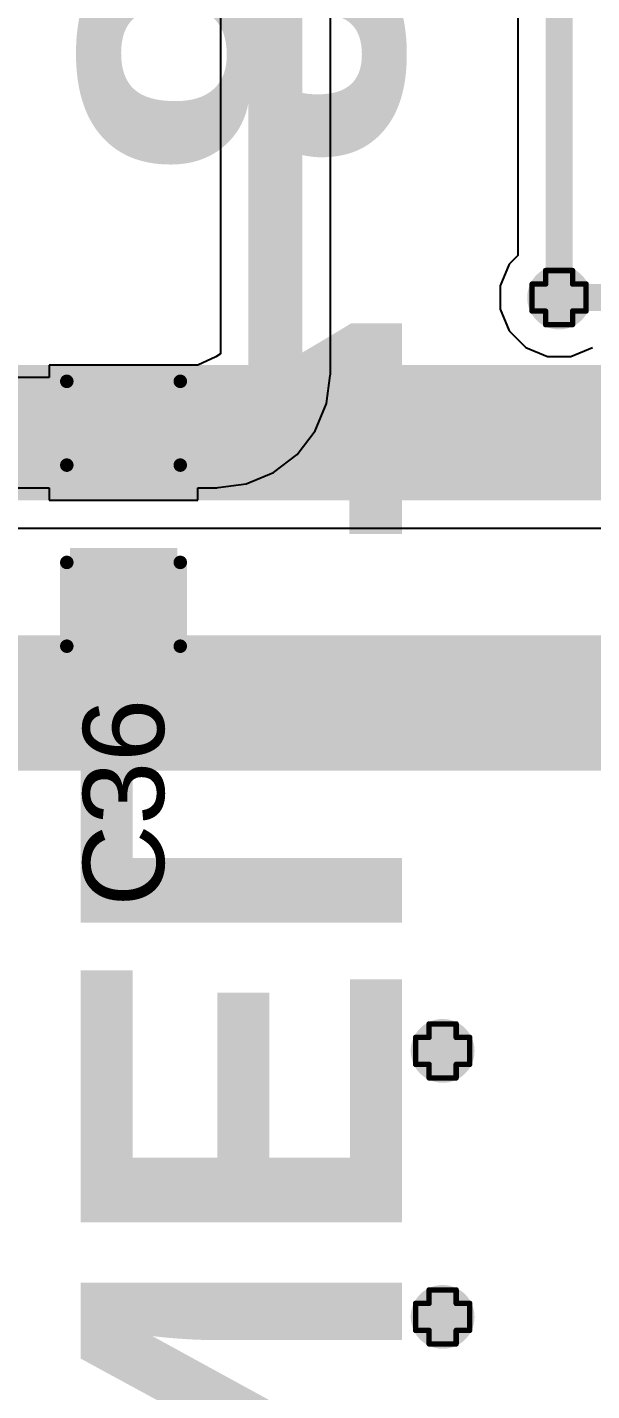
# Model space of a CAD drawing. Header units: inches. Extents: x -0.1 to 10.2, y 0 to 6.5.
# Drawn here: x 3.508 to 3.717, y 1.961 to 2.465 of the extents above; entities that cross this region are included whole.
import ezdxf

# ---------------------------------------------------------------- set-up
doc = ezdxf.new("R2010")
doc.units = ezdxf.units.IN
doc.header["$MEASUREMENT"] = 0
for name, color, linetype in [('Bottom Layer', 5, 'Continuous'), ('Bottom Overlay', 54, 'Continuous'), ('Drill Drawing', 1, 'Continuous'), ('Top Layer', 1, 'Continuous'), ('Top Overlay', 2, 'Continuous'), ('Top Paste', 8, 'Continuous'), ('Top Solder', 216, 'Continuous'), ('Via Holes', 16, 'Continuous')]:
    doc.layers.add(name, color=color, linetype=linetype)
doc.styles.add('Arial', font='', dxfattribs={"height": 0.2})
doc.styles.add('Arial_Bold', font='', dxfattribs={"height": 0.2})
doc.styles.get('Arial').set_extended_font_data('Arial')
doc.styles.get('Arial_Bold').set_extended_font_data('Arial', bold=True)

# ---------------------------------------------------------------- blocks, each defined once
blk = doc.blocks.new('C___0603_64')
at = {"layer": 'Top Layer'}
for points in [[(-0.015, 0.0175), (-0.015, -0.0175), (-0.045, -0.0175), (-0.045, 0.0175)], [(0.045, 0.0175), (0.045, -0.0175), (0.015, -0.0175), (0.015, 0.0175)]]:
    blk.add_hatch(color=1, dxfattribs=at).paths.add_polyline_path(points)
at = {"layer": 'Top Paste'}
for points in [[(-0.015, 0.0175), (-0.015, -0.0175), (-0.045, -0.0175), (-0.045, 0.0175)], [(0.045, 0.0175), (0.045, -0.0175), (0.015, -0.0175), (0.015, 0.0175)]]:
    blk.add_hatch(color=8, dxfattribs=at).paths.add_polyline_path(points)
at = {"layer": 'Top Solder'}
for points in [[(-0.01264, 0.01986), (-0.01264, -0.01986), (-0.04736, -0.01986), (-0.04736, 0.01986)], [(0.04736, 0.01986), (0.04736, -0.01986), (0.01264, -0.01986), (0.01264, 0.01986)]]:
    blk.add_hatch(color=216, dxfattribs=at).paths.add_polyline_path(points)
at = {"layer": 'Top Overlay'}
for points in [[(-0.049, 0.021, 0.005, 0.005, 0), (-0.049, -0.021, 0.005, 0.005, 0)], [(-0.049, 0.021, 0.005, 0.005, 0), (-0.018, 0.021, 0.005, 0.005, 0)], [(0.018, 0.021, 0.005, 0.005, 0), (0.049, 0.021, 0.005, 0.005, 0)], [(0.049, 0.021, 0.005, 0.005, 0), (0.049, -0.021, 0.005, 0.005, 0)], [(-0.049, -0.021, 0.005, 0.005, 0), (-0.018, -0.021, 0.005, 0.005, 0)], [(0.018, -0.021, 0.005, 0.005, 0), (0.049, -0.021, 0.005, 0.005, 0)]]:
    blk.add_lwpolyline(points, format="xyseb", dxfattribs=at)
for points in [[(-0.05025, 0.021, 0.0025, 0.0025, 1), (-0.04775, 0.021, 0.0025, 0.0025, 1)], [(-0.05025, 0.021, 0.0025, 0.0025, 1), (-0.04775, 0.021, 0.0025, 0.0025, 1)], [(-0.01925, 0.021, 0.0025, 0.0025, 1), (-0.01675, 0.021, 0.0025, 0.0025, 1)], [(0.01675, 0.021, 0.0025, 0.0025, 1), (0.01925, 0.021, 0.0025, 0.0025, 1)], [(0.04775, 0.021, 0.0025, 0.0025, 1), (0.05025, 0.021, 0.0025, 0.0025, 1)], [(0.04775, 0.021, 0.0025, 0.0025, 1), (0.05025, 0.021, 0.0025, 0.0025, 1)], [(-0.05025, -0.021, 0.0025, 0.0025, 1), (-0.04775, -0.021, 0.0025, 0.0025, 1)], [(-0.05025, -0.021, 0.0025, 0.0025, 1), (-0.04775, -0.021, 0.0025, 0.0025, 1)], [(-0.01925, -0.021, 0.0025, 0.0025, 1), (-0.01675, -0.021, 0.0025, 0.0025, 1)], [(0.01675, -0.021, 0.0025, 0.0025, 1), (0.01925, -0.021, 0.0025, 0.0025, 1)], [(0.04775, -0.021, 0.0025, 0.0025, 1), (0.05025, -0.021, 0.0025, 0.0025, 1)], [(0.04775, -0.021, 0.0025, 0.0025, 1), (0.05025, -0.021, 0.0025, 0.0025, 1)]]:
    blk.add_lwpolyline(points, format="xyseb", close=True, dxfattribs=at)

msp = doc.modelspace()

# ---------------------------------------------------------------- hatches: boundary and pattern name
at = {"layer": 'Bottom Layer'}
h = msp.add_hatch(color=5, dxfattribs=at)
edge = h.paths.add_edge_path()
edge.add_arc((3.70453, 2.36535), 0.01181, 0, 360)
h = msp.add_hatch(color=5, dxfattribs=at)
edge = h.paths.add_edge_path()
edge.add_arc((3.66142, 2.08661), 0.01181, 0, 360)
h = msp.add_hatch(color=5, dxfattribs=at)
edge = h.paths.add_edge_path()
edge.add_arc((3.66142, 1.98819), 0.01181, 0, 360)
at = {"layer": 'Top Layer'}
h = msp.add_hatch(color=1, dxfattribs=at)
edge = h.paths.add_edge_path()
edge.add_arc((3.70453, 2.36535), 0.01181, 0, 360)
h = msp.add_hatch(color=1, dxfattribs=at)
edge = h.paths.add_edge_path()
edge.add_arc((3.66142, 2.08661), 0.01181, 0, 360)
h = msp.add_hatch(color=1, dxfattribs=at)
edge = h.paths.add_edge_path()
edge.add_arc((3.66142, 1.98819), 0.01181, 0, 360)
at = {"layer": 'Via Holes'}
h = msp.add_hatch(color=7, dxfattribs=at)
edge = h.paths.add_edge_path()
edge.add_arc((3.70453, 2.36535), 0.00591, 0, 360)
h = msp.add_hatch(color=7, dxfattribs=at)
edge = h.paths.add_edge_path()
edge.add_arc((3.66142, 2.08661), 0.00591, 0, 360)
h = msp.add_hatch(color=7, dxfattribs=at)
edge = h.paths.add_edge_path()
edge.add_arc((3.66142, 1.98819), 0.00591, 0, 360)

# ---------------------------------------------------------------- linework, layer by layer
at = {"layer": 'Bottom Layer'}
msp.add_line((3.39351, 2.28005), (4.1805, 2.28005), dxfattribs=at)
for points in [[(3.70643, 2.36535, 0.01, 0.01, -0.198912), (3.70453, 2.36614, 0.01, 0.01, 0)], [(3.70453, 2.36535, 0.01, 0.01, 0), (4.35355, 2.36535, 0.01, 0.01, 0)], [(3.36457, 2.31535, 0.05, 0.05, 0), (4.20945, 2.31535, 0.05, 0.05, 0)], [(3.36457, 2.21535, 0.05, 0.05, 0), (4.20945, 2.21535, 0.05, 0.05, 0)]]:
    msp.add_lwpolyline(points, format="xyseb", dxfattribs=at)
for points in [[(3.70203, 2.36614, 0.005, 0.005, 1), (3.70703, 2.36614, 0.005, 0.005, 1)], [(3.70203, 2.36535, 0.005, 0.005, 1), (3.70703, 2.36535, 0.005, 0.005, 1)], [(3.70393, 2.36535, 0.005, 0.005, 1), (3.70893, 2.36535, 0.005, 0.005, 1)]]:
    msp.add_lwpolyline(points, format="xyseb", close=True, dxfattribs=at)
at = {"layer": 'Drill Drawing'}
for points in [[(3.69953, 2.37035, 0.002, 0.002, 0), (3.69953, 2.37535, 0.002, 0.002, 0)], [(3.69953, 2.37535, 0.002, 0.002, 0), (3.70953, 2.37535, 0.002, 0.002, 0)], [(3.70953, 2.37035, 0.002, 0.002, 0), (3.70953, 2.37535, 0.002, 0.002, 0)], [(3.69453, 2.36035, 0.002, 0.002, 0), (3.69453, 2.37035, 0.002, 0.002, 0)], [(3.69453, 2.37035, 0.002, 0.002, 0), (3.69953, 2.37035, 0.002, 0.002, 0)], [(3.70953, 2.37035, 0.002, 0.002, 0), (3.71453, 2.37035, 0.002, 0.002, 0)], [(3.71453, 2.36035, 0.002, 0.002, 0), (3.71453, 2.37035, 0.002, 0.002, 0)], [(3.69453, 2.36035, 0.002, 0.002, 0), (3.69953, 2.36035, 0.002, 0.002, 0)], [(3.69953, 2.35535, 0.002, 0.002, 0), (3.69953, 2.36035, 0.002, 0.002, 0)], [(3.70953, 2.36035, 0.002, 0.002, 0), (3.71453, 2.36035, 0.002, 0.002, 0)], [(3.70953, 2.35535, 0.002, 0.002, 0), (3.70953, 2.36035, 0.002, 0.002, 0)], [(3.69953, 2.35535, 0.002, 0.002, 0), (3.70953, 2.35535, 0.002, 0.002, 0)], [(3.65642, 2.09161, 0.002, 0.002, 0), (3.65642, 2.09661, 0.002, 0.002, 0)], [(3.65642, 2.09661, 0.002, 0.002, 0), (3.66642, 2.09661, 0.002, 0.002, 0)], [(3.66642, 2.09161, 0.002, 0.002, 0), (3.66642, 2.09661, 0.002, 0.002, 0)], [(3.65142, 2.08161, 0.002, 0.002, 0), (3.65142, 2.09161, 0.002, 0.002, 0)], [(3.65142, 2.09161, 0.002, 0.002, 0), (3.65642, 2.09161, 0.002, 0.002, 0)], [(3.66642, 2.09161, 0.002, 0.002, 0), (3.67142, 2.09161, 0.002, 0.002, 0)], [(3.67142, 2.08161, 0.002, 0.002, 0), (3.67142, 2.09161, 0.002, 0.002, 0)], [(3.65142, 2.08161, 0.002, 0.002, 0), (3.65642, 2.08161, 0.002, 0.002, 0)], [(3.65642, 2.07661, 0.002, 0.002, 0), (3.65642, 2.08161, 0.002, 0.002, 0)], [(3.66642, 2.08161, 0.002, 0.002, 0), (3.67142, 2.08161, 0.002, 0.002, 0)], [(3.66642, 2.07661, 0.002, 0.002, 0), (3.66642, 2.08161, 0.002, 0.002, 0)], [(3.65642, 2.07661, 0.002, 0.002, 0), (3.66642, 2.07661, 0.002, 0.002, 0)], [(3.65642, 1.99319, 0.002, 0.002, 0), (3.65642, 1.99819, 0.002, 0.002, 0)], [(3.65642, 1.99819, 0.002, 0.002, 0), (3.66642, 1.99819, 0.002, 0.002, 0)], [(3.66642, 1.99319, 0.002, 0.002, 0), (3.66642, 1.99819, 0.002, 0.002, 0)], [(3.65142, 1.98319, 0.002, 0.002, 0), (3.65142, 1.99319, 0.002, 0.002, 0)], [(3.65142, 1.99319, 0.002, 0.002, 0), (3.65642, 1.99319, 0.002, 0.002, 0)], [(3.66642, 1.99319, 0.002, 0.002, 0), (3.67142, 1.99319, 0.002, 0.002, 0)], [(3.67142, 1.98319, 0.002, 0.002, 0), (3.67142, 1.99319, 0.002, 0.002, 0)], [(3.65142, 1.98319, 0.002, 0.002, 0), (3.65642, 1.98319, 0.002, 0.002, 0)], [(3.65642, 1.97819, 0.002, 0.002, 0), (3.65642, 1.98319, 0.002, 0.002, 0)], [(3.66642, 1.98319, 0.002, 0.002, 0), (3.67142, 1.98319, 0.002, 0.002, 0)], [(3.66642, 1.97819, 0.002, 0.002, 0), (3.66642, 1.98319, 0.002, 0.002, 0)], [(3.65642, 1.97819, 0.002, 0.002, 0), (3.66642, 1.97819, 0.002, 0.002, 0)]]:
    msp.add_lwpolyline(points, format="xyseb", dxfattribs=at)
for points in [[(3.69903, 2.37535, 0.001, 0.001, 1), (3.70003, 2.37535, 0.001, 0.001, 1)], [(3.69903, 2.37535, 0.001, 0.001, 1), (3.70003, 2.37535, 0.001, 0.001, 1)], [(3.70903, 2.37535, 0.001, 0.001, 1), (3.71003, 2.37535, 0.001, 0.001, 1)], [(3.70903, 2.37535, 0.001, 0.001, 1), (3.71003, 2.37535, 0.001, 0.001, 1)], [(3.69403, 2.37035, 0.001, 0.001, 1), (3.69503, 2.37035, 0.001, 0.001, 1)], [(3.69403, 2.37035, 0.001, 0.001, 1), (3.69503, 2.37035, 0.001, 0.001, 1)], [(3.69903, 2.37035, 0.001, 0.001, 1), (3.70003, 2.37035, 0.001, 0.001, 1)], [(3.69903, 2.37035, 0.001, 0.001, 1), (3.70003, 2.37035, 0.001, 0.001, 1)], [(3.70903, 2.37035, 0.001, 0.001, 1), (3.71003, 2.37035, 0.001, 0.001, 1)], [(3.70903, 2.37035, 0.001, 0.001, 1), (3.71003, 2.37035, 0.001, 0.001, 1)], [(3.71403, 2.37035, 0.001, 0.001, 1), (3.71503, 2.37035, 0.001, 0.001, 1)], [(3.71403, 2.37035, 0.001, 0.001, 1), (3.71503, 2.37035, 0.001, 0.001, 1)], [(3.69403, 2.36035, 0.001, 0.001, 1), (3.69503, 2.36035, 0.001, 0.001, 1)], [(3.69403, 2.36035, 0.001, 0.001, 1), (3.69503, 2.36035, 0.001, 0.001, 1)], [(3.69903, 2.36035, 0.001, 0.001, 1), (3.70003, 2.36035, 0.001, 0.001, 1)], [(3.69903, 2.36035, 0.001, 0.001, 1), (3.70003, 2.36035, 0.001, 0.001, 1)], [(3.70903, 2.36035, 0.001, 0.001, 1), (3.71003, 2.36035, 0.001, 0.001, 1)], [(3.70903, 2.36035, 0.001, 0.001, 1), (3.71003, 2.36035, 0.001, 0.001, 1)], [(3.71403, 2.36035, 0.001, 0.001, 1), (3.71503, 2.36035, 0.001, 0.001, 1)], [(3.71403, 2.36035, 0.001, 0.001, 1), (3.71503, 2.36035, 0.001, 0.001, 1)], [(3.69903, 2.35535, 0.001, 0.001, 1), (3.70003, 2.35535, 0.001, 0.001, 1)], [(3.69903, 2.35535, 0.001, 0.001, 1), (3.70003, 2.35535, 0.001, 0.001, 1)], [(3.70903, 2.35535, 0.001, 0.001, 1), (3.71003, 2.35535, 0.001, 0.001, 1)], [(3.70903, 2.35535, 0.001, 0.001, 1), (3.71003, 2.35535, 0.001, 0.001, 1)], [(3.65592, 2.09661, 0.001, 0.001, 1), (3.65692, 2.09661, 0.001, 0.001, 1)], [(3.65592, 2.09661, 0.001, 0.001, 1), (3.65692, 2.09661, 0.001, 0.001, 1)], [(3.66592, 2.09661, 0.001, 0.001, 1), (3.66692, 2.09661, 0.001, 0.001, 1)], [(3.66592, 2.09661, 0.001, 0.001, 1), (3.66692, 2.09661, 0.001, 0.001, 1)], [(3.65092, 2.09161, 0.001, 0.001, 1), (3.65192, 2.09161, 0.001, 0.001, 1)], [(3.65092, 2.09161, 0.001, 0.001, 1), (3.65192, 2.09161, 0.001, 0.001, 1)], [(3.65592, 2.09161, 0.001, 0.001, 1), (3.65692, 2.09161, 0.001, 0.001, 1)], [(3.65592, 2.09161, 0.001, 0.001, 1), (3.65692, 2.09161, 0.001, 0.001, 1)], [(3.66592, 2.09161, 0.001, 0.001, 1), (3.66692, 2.09161, 0.001, 0.001, 1)], [(3.66592, 2.09161, 0.001, 0.001, 1), (3.66692, 2.09161, 0.001, 0.001, 1)], [(3.67092, 2.09161, 0.001, 0.001, 1), (3.67192, 2.09161, 0.001, 0.001, 1)], [(3.67092, 2.09161, 0.001, 0.001, 1), (3.67192, 2.09161, 0.001, 0.001, 1)], [(3.65092, 2.08161, 0.001, 0.001, 1), (3.65192, 2.08161, 0.001, 0.001, 1)], [(3.65092, 2.08161, 0.001, 0.001, 1), (3.65192, 2.08161, 0.001, 0.001, 1)], [(3.65592, 2.08161, 0.001, 0.001, 1), (3.65692, 2.08161, 0.001, 0.001, 1)], [(3.65592, 2.08161, 0.001, 0.001, 1), (3.65692, 2.08161, 0.001, 0.001, 1)], [(3.66592, 2.08161, 0.001, 0.001, 1), (3.66692, 2.08161, 0.001, 0.001, 1)], [(3.66592, 2.08161, 0.001, 0.001, 1), (3.66692, 2.08161, 0.001, 0.001, 1)], [(3.67092, 2.08161, 0.001, 0.001, 1), (3.67192, 2.08161, 0.001, 0.001, 1)], [(3.67092, 2.08161, 0.001, 0.001, 1), (3.67192, 2.08161, 0.001, 0.001, 1)], [(3.65592, 2.07661, 0.001, 0.001, 1), (3.65692, 2.07661, 0.001, 0.001, 1)], [(3.65592, 2.07661, 0.001, 0.001, 1), (3.65692, 2.07661, 0.001, 0.001, 1)], [(3.66592, 2.07661, 0.001, 0.001, 1), (3.66692, 2.07661, 0.001, 0.001, 1)], [(3.66592, 2.07661, 0.001, 0.001, 1), (3.66692, 2.07661, 0.001, 0.001, 1)], [(3.65592, 1.99819, 0.001, 0.001, 1), (3.65692, 1.99819, 0.001, 0.001, 1)], [(3.65592, 1.99819, 0.001, 0.001, 1), (3.65692, 1.99819, 0.001, 0.001, 1)], [(3.66592, 1.99819, 0.001, 0.001, 1), (3.66692, 1.99819, 0.001, 0.001, 1)], [(3.66592, 1.99819, 0.001, 0.001, 1), (3.66692, 1.99819, 0.001, 0.001, 1)], [(3.65092, 1.99319, 0.001, 0.001, 1), (3.65192, 1.99319, 0.001, 0.001, 1)], [(3.65092, 1.99319, 0.001, 0.001, 1), (3.65192, 1.99319, 0.001, 0.001, 1)], [(3.65592, 1.99319, 0.001, 0.001, 1), (3.65692, 1.99319, 0.001, 0.001, 1)], [(3.65592, 1.99319, 0.001, 0.001, 1), (3.65692, 1.99319, 0.001, 0.001, 1)], [(3.66592, 1.99319, 0.001, 0.001, 1), (3.66692, 1.99319, 0.001, 0.001, 1)], [(3.66592, 1.99319, 0.001, 0.001, 1), (3.66692, 1.99319, 0.001, 0.001, 1)], [(3.67092, 1.99319, 0.001, 0.001, 1), (3.67192, 1.99319, 0.001, 0.001, 1)], [(3.67092, 1.99319, 0.001, 0.001, 1), (3.67192, 1.99319, 0.001, 0.001, 1)], [(3.65092, 1.98319, 0.001, 0.001, 1), (3.65192, 1.98319, 0.001, 0.001, 1)], [(3.65092, 1.98319, 0.001, 0.001, 1), (3.65192, 1.98319, 0.001, 0.001, 1)], [(3.65592, 1.98319, 0.001, 0.001, 1), (3.65692, 1.98319, 0.001, 0.001, 1)], [(3.65592, 1.98319, 0.001, 0.001, 1), (3.65692, 1.98319, 0.001, 0.001, 1)], [(3.66592, 1.98319, 0.001, 0.001, 1), (3.66692, 1.98319, 0.001, 0.001, 1)], [(3.66592, 1.98319, 0.001, 0.001, 1), (3.66692, 1.98319, 0.001, 0.001, 1)], [(3.67092, 1.98319, 0.001, 0.001, 1), (3.67192, 1.98319, 0.001, 0.001, 1)], [(3.67092, 1.98319, 0.001, 0.001, 1), (3.67192, 1.98319, 0.001, 0.001, 1)], [(3.65592, 1.97819, 0.001, 0.001, 1), (3.65692, 1.97819, 0.001, 0.001, 1)], [(3.65592, 1.97819, 0.001, 0.001, 1), (3.65692, 1.97819, 0.001, 0.001, 1)], [(3.66592, 1.97819, 0.001, 0.001, 1), (3.66692, 1.97819, 0.001, 0.001, 1)], [(3.66592, 1.97819, 0.001, 0.001, 1), (3.66692, 1.97819, 0.001, 0.001, 1)]]:
    msp.add_lwpolyline(points, format="xyseb", close=True, dxfattribs=at)
at = {"layer": 'Top Layer'}
for p, q in [((3.57914, 2.59061), (3.57914, 2.34455)), ((3.61992, 2.33703), (3.61992, 2.59061)), ((3.68923, 2.58456), (3.68923, 2.38091)), ((3.68604, 2.37771), (3.68272, 2.36969)), ((3.68923, 2.38091), (3.68604, 2.37771)), ((3.68272, 2.36969), (3.68272, 2.36102)), ((3.68272, 2.36102), (3.68604, 2.353)), ((3.68604, 2.353), (3.69217, 2.34686)), ((3.69217, 2.34686), (3.70019, 2.34354)), ((3.70887, 2.34354), (3.71688, 2.34686)), ((3.57753, 2.34344), (3.57081, 2.34035)), ((3.57914, 2.34455), (3.57753, 2.34344)), ((3.70019, 2.34354), (3.70887, 2.34354)), ((3.57081, 2.34035), (3.51581, 2.34035)), ((3.51581, 2.34035), (3.51581, 2.33575)), ((3.61845, 2.32615), (3.61982, 2.33655)), ((3.61982, 2.33655), (3.61992, 2.33703)), ((3.51581, 2.33575), (3.49207, 2.33575)), ((3.61426, 2.31601), (3.61845, 2.32615)), ((3.60758, 2.30731), (3.61426, 2.31601)), ((3.59887, 2.30063), (3.60758, 2.30731)), ((3.58873, 2.29643), (3.59887, 2.30063)), ((3.57833, 2.29506), (3.58873, 2.29643)), ((3.49207, 2.29496), (3.51581, 2.29496)), ((3.51581, 2.29496), (3.51581, 2.29035)), ((3.51581, 2.29035), (3.57081, 2.29035)), ((3.57081, 2.29035), (3.57081, 2.29496)), ((3.57081, 2.29496), (3.57785, 2.29496)), ((3.57785, 2.29496), (3.57833, 2.29506))]:
    msp.add_line(p, q, dxfattribs=at)
for points in [[(3.70453, 2.36535, 0.01, 0.01, 0), (3.70453, 2.72146, 0.01, 0.01, 0)], [(3.59953, 2.33703, 0.02, 0.02, 0), (3.59953, 2.61811, 0.02, 0.02, 0)], [(3.59953, 2.33703, 0.02, 0.02, -0.414214), (3.57785, 2.31535, 0.02, 0.02, 0)], [(3.46457, 2.31535, 0.02, 0.02, 0), (3.54331, 2.31535, 0.02, 0.02, 0)], [(3.54331, 2.31535, 0.02, 0.02, 0), (3.57785, 2.31535, 0.02, 0.02, 0)]]:
    msp.add_lwpolyline(points, format="xyseb", dxfattribs=at)
for points in [[(3.70203, 2.36535, 0.005, 0.005, 1), (3.70703, 2.36535, 0.005, 0.005, 1)], [(3.59453, 2.33703, 0.01, 0.01, 1), (3.60453, 2.33703, 0.01, 0.01, 1)], [(3.59453, 2.33703, 0.01, 0.01, 1), (3.60453, 2.33703, 0.01, 0.01, 1)], [(3.53831, 2.31535, 0.01, 0.01, 1), (3.54831, 2.31535, 0.01, 0.01, 1)], [(3.53831, 2.31535, 0.01, 0.01, 1), (3.54831, 2.31535, 0.01, 0.01, 1)], [(3.57285, 2.31535, 0.01, 0.01, 1), (3.58285, 2.31535, 0.01, 0.01, 1)], [(3.57285, 2.31535, 0.01, 0.01, 1), (3.58285, 2.31535, 0.01, 0.01, 1)]]:
    msp.add_lwpolyline(points, format="xyseb", close=True, dxfattribs=at)

# ---------------------------------------------------------------- block references
at = {"rotation": 90}
msp.add_blockref('C___0603_64', (3.54331, 2.28535), dxfattribs=at)

# ---------------------------------------------------------------- texts
at = {"layer": 'Bottom Overlay', "style": 'Arial_Bold', "text_generation_flag": 2}
msp.add_text('CHANNEL 7 8 9', height=0.119, rotation=270, dxfattribs=at).set_placement((3.52739, 1.41188))
at = {"layer": 'Top Overlay', "style": 'Arial'}
msp.add_text('C36', height=0.03, rotation=90, dxfattribs=at).set_placement((3.5583, 2.14))

doc.saveas('drawing.dxf')
